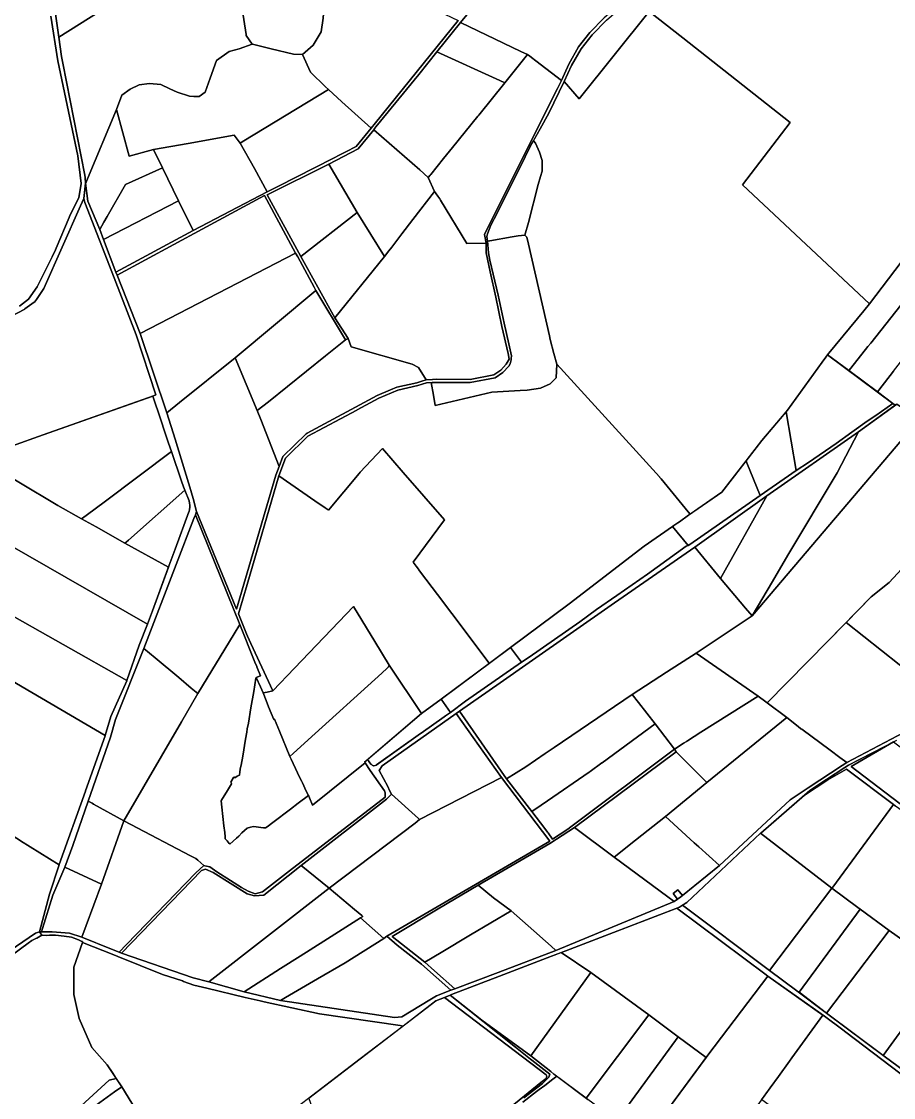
# Model space of a CAD drawing. Header units: metres. Extents: x 3 to 1005126, y 39 to 4383651.
# Drawn here: x 494238 to 495097, y 4372384 to 4373443 of the extents above; entities that cross this region are included whole.
import ezdxf

# ---------------------------------------------------------------- set-up
doc = ezdxf.new("R2010")
doc.units = ezdxf.units.M
doc.header["$MEASUREMENT"] = 0
doc.layers.add('TM_Llucmajor', color=7, linetype='Continuous')

msp = doc.modelspace()

# ---------------------------------------------------------------- linework, layer by layer
at = {"layer": 'TM_Llucmajor', "linetype": 'Continuous', "flags": 128}
for points in [[(494780.1, 4373575.7), (494670.1, 4373442.3), (494646.9, 4373413.6), (494629.3, 4373391.3), (494586.8, 4373339.7), (494585.9, 4373338.2), (494584.9, 4373336.6), (494569.6, 4373318.1), (494540.7, 4373303), (494479.7, 4373272.6), (494512.9, 4373212.1), (494546.6, 4373151.7), (494559.7, 4373131.3), (494557.1, 4373129.8), (494527.9, 4373178.6), (494526.1, 4373181.9), (494509.9, 4373211.6), (494507.8, 4373215.4), (494477.3, 4373271.9), (494415.8, 4373238.9), (494332.1, 4373193.7), (494330.9, 4373196.6), (494406.9, 4373237.5), (494479.9, 4373275.6), (494491.1, 4373281.3), (494544.5, 4373308.6), (494551.9, 4373312.4), (494557.3, 4373315.1), (494567.6, 4373320.4), (494582.3, 4373338.4), (494586.5, 4373343.6), (494667.9, 4373444.4)], [(494268.3, 4373472), (494274.7, 4373428), (494274.7, 4373427.9), (494277.3, 4373408.9), (494278.5, 4373402.4), (494300.3, 4373292), (494300.7, 4373289.6), (494301, 4373284.3), (494299.3, 4373269.2), (494299.3, 4373269.1), (494295.9, 4373262), (494259.7, 4373180.5), (494252.6, 4373169.5), (494250.6, 4373167.1), (494250.5, 4373167), (494241.2, 4373160.3), (494241.1, 4373160.2), (494202.8, 4373140.1)], [(494315.4, 4373453.6), (494274.7, 4373427.9), (494274.7, 4373428), (494274.7, 4373428), (494268.3, 4373472)], [(494454, 4373464.4), (494459.1, 4373430.7), (494459.3, 4373429.6), (494464.9, 4373421), (494452.4, 4373416.6), (494442.5, 4373413.8), (494430, 4373405.1), (494423.7, 4373387.5), (494418.8, 4373373.9), (494412.7, 4373369.4), (494407.5, 4373369.6), (494403.3, 4373369.7), (494391.1, 4373373.7), (494383.9, 4373377.2), (494375, 4373381.4), (494363.8, 4373382.3), (494353.8, 4373381), (494344.9, 4373376.8), (494336.8, 4373370.7), (494331.3, 4373356.6), (494302.8, 4373288.6), (494301.4, 4373285.3), (494301, 4373284.3), (494300.7, 4373289.6), (494300.3, 4373292), (494278.5, 4373402.4), (494277.3, 4373408.9), (494277.3, 4373408.9), (494274.7, 4373427.9), (494315.4, 4373453.6)], [(495225.4, 4373465.3), (495277, 4373431.7), (495221.5, 4373359.6), (495219.1, 4373356.4), (495218.6, 4373355.7), (495116.8, 4373222.7), (495073, 4373165.5), (494947.9, 4373282.7), (494994.9, 4373343.8), (494889.4, 4373427.2), (494889.2, 4373427.4), (494856.2, 4373453.3)], [(494266.7, 4373448.7), (494273.5, 4373404.7), (494293.5, 4373311.2), (494296.6, 4373283.8), (494294.4, 4373269.6), (494291.2, 4373263.6), (494285, 4373251.4), (494284.7, 4373250.4), (494272, 4373220.1), (494270.7, 4373217), (494269.5, 4373214.6), (494268, 4373211.6), (494253.4, 4373182), (494244.8, 4373169.8), (494235.9, 4373163.1)], [(494235.9, 4373163.1), (494244.8, 4373169.8), (494253.4, 4373182), (494268, 4373211.6), (494269.5, 4373214.6), (494270.7, 4373217), (494272, 4373220.1), (494284.7, 4373250.4), (494285, 4373251.4), (494291.2, 4373263.6), (494294.4, 4373269.6), (494296.6, 4373283.8), (494293.5, 4373311.2), (494273.5, 4373404.7), (494266.7, 4373448.7)], [(494813.9, 4373444.8), (494800, 4373430.4), (494789.1, 4373416.6), (494779.5, 4373400.1), (494772.5, 4373384.2), (494757.1, 4373353), (494748.6, 4373337.6), (494739, 4373320.3), (494729, 4373300.1), (494721.2, 4373284.6), (494706.4, 4373254.7), (494700.1, 4373242.7), (494696.7, 4373234.3), (494696.2, 4373231.7), (494696.7, 4373227.2), (494697.3, 4373223.3), (494697.7, 4373215.5), (494699, 4373208.2), (494707.3, 4373173.9), (494713.4, 4373146.2), (494717.9, 4373126), (494720.5, 4373114.2), (494720.3, 4373111.4), (494720.2, 4373110.2), (494719.1, 4373106.4), (494717.7, 4373104.1), (494711.9, 4373097.7), (494704.4, 4373092.5), (494679.9, 4373087.9), (494642.3, 4373088), (494636.9, 4373087.7), (494628.2, 4373084.8), (494608.5, 4373080.5), (494589.7, 4373072.4), (494581.2, 4373067.9), (494568.5, 4373061.1), (494568, 4373060.8), (494520, 4373035.1), (494498, 4373013.5), (494491.2, 4372995.9), (494460, 4372888.9), (494451.6, 4372860.2), (494459.6, 4372840.4), (494460.6, 4372838), (494463.8, 4372831), (494485.4, 4372784.2), (494479.7, 4372783), (494479.7, 4372783), (494475.8, 4372782.2), (494473.3, 4372788.3), (494469.1, 4372797.4), (494473.2, 4372799), (494469.6, 4372807.9), (494469.5, 4372808.2), (494467.8, 4372812.5), (494452.8, 4372849.5), (494409.1, 4372957.7), (494410.2, 4372961), (494449.7, 4372864.7), (494488.3, 4372996.8), (494491.8, 4373005.3), (494495.3, 4373015.1), (494518.2, 4373037.5), (494519.2, 4373038), (494588.3, 4373075.1), (494601.2, 4373080.6), (494607.6, 4373083.3), (494627.3, 4373087.6), (494632.3, 4373089.3), (494636.3, 4373090.6), (494642.7, 4373090.9), (494647, 4373091.2), (494679.7, 4373090.8), (494703.2, 4373095.3), (494709.9, 4373099.9), (494715.3, 4373105.9), (494718.3, 4373110.9), (494717.3, 4373116.6), (494711, 4373143.2), (494704.9, 4373171.8), (494699.5, 4373197), (494695.6, 4373215.6), (494695.6, 4373225.2), (494694, 4373233.7), (494698.7, 4373243.8), (494765.8, 4373377.4), (494769.8, 4373385.4), (494776.8, 4373401.5), (494786.6, 4373418.3), (494797.8, 4373432.4), (494811.9, 4373447)], [(494202.8, 4373140.1), (494241.1, 4373160.2), (494241.2, 4373160.3), (494250.5, 4373167), (494250.6, 4373167.1), (494252.6, 4373169.5), (494259.7, 4373180.5), (494295.9, 4373262), (494299.3, 4373269.1), (494300.2, 4373265.3), (494329, 4373191), (494350.7, 4373134.9), (494350.8, 4373134.7), (494370.3, 4373075.6), (494367.8, 4373074.7), (494259.2, 4373036.3), (494227.9, 4373025.3)], [(495132.2, 4373199.8), (495074.4, 4373126.7), (495071.6, 4373123.2), (495054.7, 4373101.9), (495052.9, 4373099.6), (495052.9, 4373099.6), (495031.8, 4373115.3), (495033, 4373116.9), (495067.4, 4373158.6), (495073, 4373165.5), (495116.8, 4373222.7)], [(495096.9, 4373099.1), (495082.3, 4373080.4), (495080.9, 4373078.6), (495080.9, 4373078.6), (495052.9, 4373099.6), (495054.7, 4373101.9), (495071.6, 4373123.2), (495074.4, 4373126.7), (495132.2, 4373199.8)], [(495099.7, 4372735.4), (495052.4, 4372711.1), (495048.8, 4372708.7), (495030.8, 4372697), (495014.4, 4372686), (494966, 4372644.1), (494965.9, 4372644.1), (494893.1, 4372575.9), (494885.9, 4372571.3), (494808, 4372541.4), (494773.9, 4372528.3), (494755.5, 4372521.2), (494708.8, 4372503.3), (494661.4, 4372485.1), (494660.2, 4372484.6), (494660.1, 4372484.5), (494654.5, 4372482.3), (494646, 4372478.9), (494613.7, 4372454.2), (494610.9, 4372454.7), (494531.5, 4372466.3), (494476.8, 4372478.1), (494473, 4372478.9), (494458.2, 4372482.4), (494420.4, 4372491.4), (494407.6, 4372494.3), (494397.4, 4372498.2), (494396.6, 4372498.6), (494376.6, 4372504.9), (494332.6, 4372522.7), (494328.7, 4372524.2), (494297.8, 4372536.3), (494298.1, 4372537.3), (494297.4, 4372537.6), (494294, 4372539), (494287, 4372541.7), (494279.8, 4372542.6), (494271.5, 4372543.7), (494265.4, 4372543.8), (494262.6, 4372543.4), (494258, 4372543.8), (494255.5, 4372547), (494257.6, 4372547), (494268, 4372547), (494285.3, 4372545.7), (494297.4, 4372541.7), (494326.5, 4372529.8), (494334, 4372526.8), (494336.2, 4372525.9), (494407, 4372501.8), (494422.5, 4372497.6), (494457.2, 4372488), (494493, 4372479.2), (494605.4, 4372462.6), (494612.5, 4372463.3), (494640.1, 4372480), (494646.6, 4372483.9), (494660.6, 4372489.5), (494664.7, 4372490.7), (494707.4, 4372507), (494764.3, 4372528.7), (494880.6, 4372576.9), (494887.3, 4372581.4), (494925.3, 4372612.2), (494995, 4372676.9), (495012.8, 4372688.9), (495046.3, 4372710.6), (495050.8, 4372713.6), (495125.6, 4372753)], [(495098.5, 4372671.2), (495096.6, 4372672.5), (495050.6, 4372707.3), (495032.2, 4372696.6), (495009, 4372681.4), (495014.4, 4372686), (495030.8, 4372697), (495048.8, 4372708.7), (495052.4, 4372711.1), (495096.9, 4372733.9), (495055, 4372709.8), (495129.7, 4372652.9)], [(495120.8, 4372394.4), (495049.8, 4372448.1), (495046.7, 4372450.4), (495028.7, 4372464), (494972.8, 4372503.4), (494971.3, 4372504.6), (494883.4, 4372570.3), (494885.9, 4372571.3), (494888.8, 4372573.2), (494974.6, 4372508.9), (495001.6, 4372488.9), (495030.8, 4372466.8), (495089, 4372423.5), (495112.5, 4372406.1)], [(494226.8, 4372528.7), (494251.7, 4372545.7), (494255.5, 4372547), (494258, 4372543.8), (494252.8, 4372540.8), (494252.5, 4372540.7), (494248, 4372538.4), (494244.3, 4372535.9), (494211.2, 4372511.5)], [(494211.2, 4372511.5), (494244.3, 4372535.9), (494248, 4372538.4), (494252.5, 4372540.7), (494252.8, 4372540.8), (494258, 4372543.8), (494262.6, 4372543.4), (494265.4, 4372543.8), (494271.5, 4372543.7), (494279.8, 4372542.6), (494287, 4372541.7), (494294, 4372539), (494297.4, 4372537.6), (494298.1, 4372537.3), (494297.8, 4372536.3), (494289.4, 4372512.2), (494289.4, 4372485.3), (494294.5, 4372461.5), (494307, 4372433), (494322.3, 4372415.9), (494327, 4372408.8), (494331.1, 4372402.6), (494324.2, 4372400.9), (494261.2, 4372343.1)], [(494373.6, 4372334.4), (494336.7, 4372394.4), (494322.3, 4372415.9), (494307, 4372433), (494294.5, 4372461.5), (494289.4, 4372485.3), (494289.4, 4372512.2), (494297.8, 4372536.3), (494328.7, 4372524.2), (494332.6, 4372522.7), (494376.6, 4372504.9), (494396.6, 4372498.6), (494397.4, 4372498.2), (494407.6, 4372494.3), (494420.4, 4372491.4), (494458.2, 4372482.4), (494473, 4372478.9), (494476.8, 4372478.1), (494531.5, 4372466.3), (494610.9, 4372454.7), (494613.7, 4372454.2), (494571.4, 4372421.9), (494462.7, 4372338.6)], [(494724.5, 4372378.2), (494749.4, 4372398.5), (494754.6, 4372402.7), (494755.3, 4372404.9), (494754.5, 4372406.2), (494654.5, 4372482.3), (494660.1, 4372484.5), (494660.2, 4372484.6), (494740.6, 4372420.5), (494758.4, 4372406.8), (494757.1, 4372403.7), (494751.1, 4372397.6), (494732.7, 4372383.5)], [(494732.7, 4372383.5), (494751.1, 4372397.6), (494757.1, 4372403.7), (494758.4, 4372406.8), (494758.4, 4372406.8), (494740.6, 4372420.5), (494738, 4372422.6), (494691.2, 4372459.9), (494739.6, 4372424.8), (494759.2, 4372409.3), (494762.3, 4372406.9), (494763.7, 4372405.9), (494765.1, 4372404.9), (494761.3, 4372402), (494753.3, 4372395.8), (494747.9, 4372391.8), (494745.2, 4372389.6), (494731.6, 4372379.2)], [(494731.6, 4372379.2), (494745.2, 4372389.6), (494747.9, 4372391.8), (494753.3, 4372395.8), (494761.3, 4372402), (494765.1, 4372404.9), (494795.8, 4372382)]]:
    msp.add_lwpolyline(points, dxfattribs=at)
for points in [[(494789.4, 4373566.2), (494792.6, 4373563), (494813.4, 4373543.8), (494825.4, 4373532.6), (494824.5, 4373533.4), (494853.3, 4373506.5), (494851.6, 4373501.8), (494843.2, 4373477.8), (494836.8, 4373468.8), (494811.9, 4373447), (494797.8, 4373432.4), (494786.6, 4373418.3), (494776.8, 4373401.5), (494769.8, 4373385.4), (494744.3, 4373404.8), (494740.1, 4373407.9), (494739.9, 4373408.1), (494738.4, 4373409.2), (494736.3, 4373410.8), (494729.7, 4373413.9), (494670.1, 4373442.3), (494779.6, 4373575.1), (494789.4, 4373566.2)], [(494522.4, 4373393.4), (494514.6, 4373410.8), (494525.2, 4373420), (494533.1, 4373433.1), (494535.1, 4373446.5), (494535.9, 4373459.3), (494534.3, 4373470.6), (494533.5, 4373473.4), (494530.9, 4373483.2), (494525.3, 4373495.3), (494525.9, 4373495.9), (494544.5, 4373515.7), (494549.4, 4373510.8), (494561.5, 4373498.5), (494567.1, 4373492.8), (494580.6, 4373486.3), (494648.6, 4373453.6), (494667.9, 4373444.4), (494586.5, 4373343.6), (494582.3, 4373338.4), (494553.5, 4373364.4), (494540.3, 4373376.3), (494537.3, 4373379.1), (494522.4, 4373393.4)], [(494459.1, 4373430.7), (494454, 4373464.4), (494457.1, 4373467.5), (494457.2, 4373467.6), (494457.3, 4373467.6), (494478.4, 4373489.2), (494495.1, 4373491.5), (494525.3, 4373495.3), (494530.9, 4373483.2), (494533.5, 4373473.4), (494534.3, 4373470.6), (494535.9, 4373459.3), (494535.1, 4373446.5), (494533.1, 4373433.1), (494525.2, 4373420), (494514.6, 4373410.8), (494505.8, 4373411.3), (494483.8, 4373416.3), (494481.1, 4373417), (494465.5, 4373420.9), (494464.9, 4373421), (494459.3, 4373429.6), (494459.1, 4373430.7)], [(494787.2, 4373367.2), (494772.5, 4373384.2), (494779.5, 4373400.1), (494789.1, 4373416.6), (494800, 4373430.4), (494813.9, 4373444.8), (494839.1, 4373466.7), (494856.2, 4373453.3), (494787.2, 4373367.2)], [(494749.5, 4373291.7), (494750.7, 4373296), (494750.7, 4373306.6), (494748, 4373314.6), (494744.1, 4373323.5), (494742.1, 4373326), (494748.6, 4373337.6), (494757.1, 4373353), (494772.5, 4373384.2), (494787.2, 4373367.2), (494856.2, 4373453.3), (494889.2, 4373427.4), (494889.4, 4373427.2), (494994.9, 4373343.8), (494947.9, 4373282.7), (495073, 4373165.5), (495067.4, 4373158.6), (495033, 4373116.9), (495030, 4373112.7), (495026.4, 4373107.8), (494992.3, 4373060.5), (494967.2, 4373030.9), (494937.8, 4372993.1), (494927.7, 4372980), (494896.4, 4372958.2), (494894.5, 4372960.5), (494867.9, 4372993), (494866.6, 4372994.5), (494866.2, 4372995), (494840.1, 4373024), (494765, 4373105.8), (494762.3, 4373116.3), (494758.6, 4373130.4), (494757.8, 4373134), (494737.2, 4373224), (494735.6, 4373230.9), (494733.5, 4373233.1), (494737.1, 4373245.6), (494746.9, 4373282.9), (494749.2, 4373290.9), (494749.5, 4373291.7)], [(494708.9, 4373385.2), (494646.9, 4373413.6), (494670.1, 4373442.3), (494729.7, 4373413.9), (494736.3, 4373410.8), (494713.9, 4373383), (494708.9, 4373385.2)], [(494344, 4373310.8), (494331.3, 4373356.6), (494336.8, 4373370.7), (494344.9, 4373376.8), (494353.8, 4373381), (494363.8, 4373382.3), (494375, 4373381.4), (494383.9, 4373377.2), (494391.1, 4373373.7), (494403.3, 4373369.7), (494407.5, 4373369.6), (494412.7, 4373369.4), (494418.8, 4373373.9), (494423.7, 4373387.5), (494430, 4373405.1), (494442.5, 4373413.8), (494452.4, 4373416.6), (494464.9, 4373421), (494465.5, 4373420.9), (494481.1, 4373417), (494483.8, 4373416.3), (494505.8, 4373411.3), (494514.6, 4373410.8), (494522.4, 4373393.4), (494537.3, 4373379.1), (494540.3, 4373376.3), (494457, 4373325.9), (494453.3, 4373323.7), (494447.3, 4373331.4), (494402, 4373323.3), (494368, 4373317.3), (494344, 4373310.8)], [(494630.1, 4373297.2), (494584.9, 4373336.6), (494585.9, 4373338.2), (494586.8, 4373339.7), (494629.3, 4373391.3), (494646.9, 4373413.6), (494708.9, 4373385.2), (494713.9, 4373383), (494688.3, 4373351.2), (494687.3, 4373350), (494662.4, 4373319.2), (494653.6, 4373308.4), (494641, 4373292.7), (494640.5, 4373292), (494638.5, 4373289.8), (494630.1, 4373297.2)], [(494644.5, 4373276.1), (494638.5, 4373289.8), (494640.5, 4373292), (494641, 4373292.7), (494653.6, 4373308.4), (494662.4, 4373319.2), (494687.3, 4373350), (494688.3, 4373351.2), (494713.9, 4373383), (494736.3, 4373410.8), (494738.4, 4373409.2), (494739.9, 4373408.1), (494740.1, 4373407.9), (494744.3, 4373404.8), (494769.8, 4373385.4), (494765.8, 4373377.4), (494698.7, 4373243.8), (494694, 4373233.7), (494695.6, 4373225.2), (494676.5, 4373224.7), (494650.7, 4373267.5), (494649.8, 4373268.9), (494648, 4373271.3), (494644.5, 4373276.1)], [(495099.9, 4373066.6), (495098.4, 4373065.6), (495096, 4373067.3), (495080.9, 4373078.6), (495082.3, 4373080.4), (495096.9, 4373099.1), (495158.5, 4373178.4), (495162.8, 4373184), (495337.2, 4373409.2), (495367.6, 4373391.3), (495204.1, 4373179.5), (495197.6, 4373171.1), (495197.4, 4373170.8), (495152.5, 4373112.8), (495133.5, 4373088.3), (495133.4, 4373088.1), (495133.2, 4373087.8), (495130.1, 4373083.6), (495130, 4373083.4), (495129.8, 4373083.1), (495116.1, 4373065.7), (495110.9, 4373059.2), (495099.9, 4373066.6)], [(494467.2, 4373298.6), (494453.3, 4373323.7), (494457, 4373325.9), (494540.3, 4373376.3), (494553.5, 4373364.4), (494582.3, 4373338.4), (494567.6, 4373320.4), (494557.3, 4373315.1), (494551.9, 4373312.4), (494544.5, 4373308.6), (494491.1, 4373281.3), (494479.9, 4373275.6), (494467.2, 4373298.6)], [(494303.1, 4373266.3), (494301, 4373284.3), (494301.4, 4373285.3), (494302.8, 4373288.6), (494331.3, 4373356.6), (494344, 4373310.8), (494368, 4373317.3), (494376.7, 4373299.4), (494340.2, 4373282.8), (494322.3, 4373251.4), (494319.1, 4373245.9), (494314.9, 4373238.6), (494303.1, 4373266.3)], [(494376.7, 4373299.4), (494368, 4373317.3), (494402, 4373323.3), (494447.3, 4373331.4), (494453.3, 4373323.7), (494467.2, 4373298.6), (494479.9, 4373275.6), (494406.9, 4373237.5), (494392.6, 4373266.9), (494376.7, 4373299.4)], [(494568.6, 4373255.2), (494540.7, 4373303), (494569.6, 4373318.1), (494584.9, 4373336.6), (494630.1, 4373297.2), (494638.5, 4373289.8), (494644.5, 4373276.1), (494623.2, 4373248.3), (494612.4, 4373234.3), (494602.5, 4373221.3), (494599.6, 4373217.6), (494595.3, 4373212), (494568.6, 4373255.2)], [(494746.9, 4373282.9), (494737.1, 4373245.6), (494733.5, 4373233.1), (494727.2, 4373232.2), (494721, 4373231.2), (494699.2, 4373227.4), (494698.7, 4373227.4), (494696.7, 4373227.2), (494696.2, 4373231.7), (494696.7, 4373234.3), (494700.1, 4373242.7), (494706.4, 4373254.7), (494721.2, 4373284.6), (494729, 4373300.1), (494739, 4373320.3), (494741.1, 4373324.1), (494742.1, 4373326), (494744.1, 4373323.5), (494748, 4373314.6), (494750.7, 4373306.6), (494750.7, 4373296), (494749.2, 4373290.9), (494746.9, 4373282.9)], [(494318.5, 4373228.7), (494314.9, 4373238.6), (494319.1, 4373245.9), (494322.3, 4373251.4), (494340.2, 4373282.8), (494376.7, 4373299.4), (494392.6, 4373266.9), (494318.5, 4373228.7)], [(494512.9, 4373212.1), (494479.7, 4373272.6), (494540.7, 4373303), (494568.6, 4373255.2), (494512.9, 4373212.1)], [(494341.7, 4372794.6), (494353.8, 4372829.1), (494361.9, 4372849.9), (494367, 4372862.9), (494383.4, 4372908), (494389.1, 4372923.8), (494402.8, 4372960.4), (494402.9, 4372960.8), (494403.3, 4372962.9), (494403.5, 4372965), (494403.5, 4372966.9), (494403.5, 4372967.1), (494403.3, 4372969.2), (494402.9, 4372971.3), (494398.8, 4372981.9), (494397.5, 4372985.1), (494395.6, 4372990.7), (494385.7, 4373020), (494382.8, 4373028.3), (494371.4, 4373062), (494370.9, 4373063.6), (494367.2, 4373074.5), (494367.8, 4373074.7), (494370.3, 4373075.6), (494350.8, 4373134.7), (494350.7, 4373134.9), (494329, 4373191), (494300.2, 4373265.3), (494299.3, 4373269.1), (494299.3, 4373269.2), (494301, 4373284.3), (494303.1, 4373266.3), (494314.9, 4373238.6), (494318.5, 4373228.7), (494330.9, 4373196.6), (494332.1, 4373193.7), (494354.6, 4373136.3), (494381.1, 4373058.1), (494389.1, 4373032.2), (494402.3, 4372989.1), (494403.6, 4372984.7), (494407, 4372973.7), (494410.2, 4372961), (494409.1, 4372957.7), (494407.6, 4372954), (494390.2, 4372908.6), (494358.5, 4372826), (494330.6, 4372756.1), (494325.4, 4372738.5), (494303.6, 4372675.5), (494288.3, 4372632.1), (494280.7, 4372610.7), (494268.8, 4372583.1), (494258.6, 4372550.4), (494257.6, 4372547), (494255.5, 4372547), (494265.3, 4372584.2), (494274.9, 4372613), (494275, 4372613.2), (494300.8, 4372685.4), (494301, 4372685.9), (494320.3, 4372740), (494320.4, 4372740.2), (494325.9, 4372758.9), (494325.9, 4372759), (494341.5, 4372794.1), (494341.7, 4372794.6)], [(494718.3, 4373110.9), (494715.3, 4373105.9), (494709.9, 4373099.9), (494703.2, 4373095.3), (494679.7, 4373090.8), (494647, 4373091.2), (494642.7, 4373090.9), (494636.3, 4373090.6), (494629, 4373102.7), (494622.8, 4373105.9), (494562.7, 4373123), (494559.7, 4373131.3), (494546.6, 4373151.7), (494595.3, 4373212), (494599.6, 4373217.6), (494602.5, 4373221.3), (494612.4, 4373234.3), (494623.2, 4373248.3), (494644.5, 4373276.1), (494648, 4373271.3), (494649.8, 4373268.9), (494650.7, 4373267.5), (494676.5, 4373224.7), (494695.6, 4373225.2), (494695.6, 4373215.6), (494699.5, 4373197), (494704.9, 4373171.8), (494711, 4373143.2), (494717.3, 4373116.6), (494718.3, 4373110.9)], [(494330.9, 4373196.6), (494318.5, 4373228.7), (494392.6, 4373266.9), (494406.9, 4373237.5), (494330.9, 4373196.6)], [(494354.6, 4373136.3), (494332.1, 4373193.7), (494415.8, 4373238.9), (494477.3, 4373271.9), (494507.8, 4373215.4), (494354.6, 4373136.3)], [(494546.6, 4373151.7), (494512.9, 4373212.1), (494568.6, 4373255.2), (494595.3, 4373212), (494546.6, 4373151.7)], [(494643.5, 4373075.3), (494641.3, 4373087.9), (494642.3, 4373088), (494679.9, 4373087.9), (494704.4, 4373092.5), (494711.9, 4373097.7), (494717.7, 4373104.1), (494719.1, 4373106.4), (494720.2, 4373110.2), (494720.3, 4373111.4), (494720.5, 4373114.2), (494717.9, 4373126), (494713.4, 4373146.2), (494707.3, 4373173.9), (494699, 4373208.2), (494697.7, 4373215.5), (494697.3, 4373223.3), (494696.7, 4373227.2), (494698.7, 4373227.4), (494699.2, 4373227.4), (494721, 4373231.2), (494727.2, 4373232.2), (494733.5, 4373233.1), (494735.6, 4373230.9), (494737.2, 4373224), (494757.8, 4373134), (494758.6, 4373130.4), (494762.3, 4373116.3), (494765, 4373105.8), (494764.6, 4373092.4), (494758.7, 4373086.6), (494749, 4373082.4), (494736, 4373080.5), (494729.1, 4373080.1), (494701.1, 4373078.4), (494645.2, 4373065.3), (494643.5, 4373075.3)], [(494381.1, 4373058.1), (494354.6, 4373136.3), (494507.8, 4373215.4), (494509.9, 4373211.6), (494526.1, 4373181.9), (494527.9, 4373178.6), (494448.3, 4373112.3), (494393.6, 4373068.2), (494381.1, 4373058.1)], [(494470.1, 4373060.3), (494448.3, 4373112.3), (494527.9, 4373178.6), (494557.1, 4373129.8), (494537.3, 4373114), (494481, 4373069), (494470.1, 4373060.3)], [(494473.7, 4373051.3), (494470.1, 4373060.3), (494481, 4373069), (494537.3, 4373114), (494557.1, 4373129.8), (494559.7, 4373131.3), (494562.7, 4373123), (494622.8, 4373105.9), (494629, 4373102.7), (494636.3, 4373090.6), (494632.3, 4373089.3), (494627.3, 4373087.6), (494607.6, 4373083.3), (494601.2, 4373080.6), (494588.3, 4373075.1), (494519.2, 4373038), (494518.2, 4373037.5), (494495.3, 4373015.1), (494491.8, 4373005.3), (494473.7, 4373051.3)], [(495040.2, 4373027.8), (495013.1, 4373009.1), (495001, 4373001.3), (494991.1, 4373059.1), (494992.3, 4373060.5), (495026.4, 4373107.8), (495030, 4373112.7), (495031.8, 4373115.3), (495096, 4373067.3), (495079.2, 4373055.3), (495070.9, 4373049.7), (495055.8, 4373038.9), (495040.2, 4373027.8)], [(494389.1, 4373032.2), (494381.1, 4373058.1), (494393.6, 4373068.2), (494448.3, 4373112.3), (494470.1, 4373060.3), (494473.7, 4373051.3), (494491.8, 4373005.3), (494488.3, 4372996.8), (494449.7, 4372864.7), (494410.2, 4372961), (494407, 4372973.7), (494403.6, 4372984.7), (494402.3, 4372989.1), (494389.1, 4373032.2)], [(494643.5, 4373075.3), (494645.2, 4373065.3), (494701.1, 4373078.4), (494729.1, 4373080.1), (494736, 4373080.5), (494749, 4373082.4), (494758.7, 4373086.6), (494764.6, 4373092.4), (494765, 4373105.8), (494840.1, 4373024), (494866.2, 4372995), (494866.6, 4372994.5), (494867.9, 4372993), (494894.5, 4372960.5), (494896.4, 4372958.2), (494894.9, 4372957.2), (494885.8, 4372950.8), (494884.3, 4372949.8), (494880.3, 4372947), (494879.1, 4372946.2), (494851, 4372926.6), (494777.2, 4372869.9), (494719.6, 4372827), (494698.5, 4372811.3), (494697.4, 4372812.8), (494661.7, 4372860.3), (494647.6, 4372879.1), (494631, 4372901.2), (494629.3, 4372903.5), (494628.9, 4372904.1), (494626.6, 4372907.1), (494623.6, 4372911.1), (494654.6, 4372952.6), (494613.8, 4372999.3), (494593.3, 4373022.9), (494571.5, 4372999.6), (494570.5, 4372998.3), (494540.2, 4372962.1), (494539.8, 4372962.4), (494536.8, 4372964.5), (494526.8, 4372971.3), (494491.2, 4372995.9), (494498, 4373013.5), (494520, 4373035.1), (494568, 4373060.8), (494568.5, 4373061.1), (494581.2, 4373067.9), (494589.7, 4373072.4), (494608.5, 4373080.5), (494628.2, 4373084.8), (494636.9, 4373087.7), (494641.3, 4373087.9), (494643.5, 4373075.3)], [(494273.7, 4372966.7), (494196.5, 4373012.8), (494204.9, 4373016), (494210.8, 4373018.2), (494213.8, 4373019.3), (494221.6, 4373022.8), (494224.1, 4373023.9), (494227.9, 4373025.3), (494259.2, 4373036.3), (494367.2, 4373074.5), (494370.9, 4373063.6), (494371.4, 4373062), (494382.8, 4373028.3), (494385.7, 4373020), (494320.5, 4372971.2), (494301.4, 4372956.9), (494297.1, 4372953.6), (494273.7, 4372966.7)], [(494577.8, 4372715.9), (494578.7, 4372716.7), (494582.1, 4372712.2), (494582.6, 4372711.6), (494582.8, 4372711.4), (494583.2, 4372711), (494583.9, 4372710.6), (494584.7, 4372710.5), (494584.9, 4372710.5), (494586.1, 4372710.7), (494587.2, 4372711.1), (494631, 4372742.4), (494631.4, 4372742.7), (494654.2, 4372758.6), (494655.6, 4372759.6), (494660.3, 4372763.1), (494675.1, 4372774), (494730.4, 4372812.4), (494737.8, 4372817.5), (494787.7, 4372852.2), (494804.3, 4372864.4), (494824.2, 4372878.3), (494854.4, 4372899.3), (494892.6, 4372926.6), (494894.6, 4372927.3), (494896, 4372928.4), (494965.4, 4372976.6), (495001, 4373001.3), (495013.1, 4373009.1), (495040.2, 4373027.8), (495055.8, 4373038.9), (495070.9, 4373049.7), (495079.2, 4373055.3), (495096, 4373067.3), (495098.4, 4373065.6), (495062.3, 4373039.3), (494971.9, 4372976.3), (494900.9, 4372925.7), (494821.8, 4372870.9), (494737.9, 4372812.2), (494709.3, 4372792.1), (494669.3, 4372764.1), (494665.9, 4372761.8), (494593.2, 4372710.5), (494590.2, 4372705.7), (494598.6, 4372690), (494600.4, 4372686.2), (494602.4, 4372682.4), (494597.3, 4372677.5), (494513.3, 4372612.3), (494476.4, 4372583.2), (494467.4, 4372582.4), (494460.1, 4372584.5), (494426.8, 4372605.4), (494419, 4372608.8), (494415, 4372607.3), (494336.2, 4372525.9), (494334, 4372526.8), (494341.4, 4372534.4), (494409.7, 4372604.9), (494417.5, 4372612.3), (494418.5, 4372612.1), (494423.3, 4372610.9), (494430.1, 4372606.1), (494443.7, 4372597.6), (494454.7, 4372590.6), (494461.2, 4372586.9), (494468, 4372584.5), (494475.2, 4372586.2), (494501.7, 4372607.1), (494596.1, 4372679.6), (494596.1, 4372683.7), (494595.4, 4372685.8), (494581.3, 4372705.8), (494576.2, 4372713.4), (494575.7, 4372714.1), (494577.2, 4372715.4), (494577.8, 4372715.9)], [(494957.4, 4372858.2), (494977.4, 4372891.8), (494992.8, 4372917.8), (495041.1, 4372998.9), (495062.3, 4373039.3), (495099.9, 4373066.6), (495110.9, 4373059.2), (495121.8, 4373051.1), (494957.4, 4372858.2)], [(494963.3, 4372779.1), (494902.3, 4372821.5), (494957.4, 4372858.2), (495121.8, 4373051.1), (495136.6, 4373039.8), (495138.5, 4373038.3), (495138.8, 4373038), (495161.6, 4373020.7), (495183, 4373004.3), (495117, 4372917.5), (495092.5, 4372891.1), (495074.9, 4372876.9), (495032.1, 4372833.1), (494972.3, 4372772.6), (494971.1, 4372773.4), (494963.3, 4372779.1)], [(494965.4, 4372976.6), (494952.3, 4373008.9), (494951.6, 4373010.8), (494967.2, 4373030.9), (494991.1, 4373059.1), (495001, 4373001.3), (494965.4, 4372976.6)], [(494951, 4372865.8), (494926.5, 4372894.8), (494971.9, 4372976.3), (495062.3, 4373039.3), (495041.1, 4372998.9), (494992.8, 4372917.8), (494977.4, 4372891.8), (494957.4, 4372858.2), (494951, 4372865.8)], [(494185, 4373021.8), (494185.5, 4373021.4), (494196.5, 4373012.8), (494273.7, 4372966.7), (494297.1, 4372953.6), (494311.3, 4372945.7), (494339.8, 4372929.8), (494382.6, 4372905.9), (494367, 4372862.9), (494361.9, 4372849.9), (494183.6, 4372952), (494158.1, 4372966.6), (494157.5, 4372967), (494153.9, 4372969.5), (494151.7, 4372971), (494151.4, 4372971.2), (494148.2, 4372973.2), (494185, 4373021.8)], [(494341, 4372930.8), (494339.8, 4372929.8), (494311.3, 4372945.7), (494297.1, 4372953.6), (494301.4, 4372956.9), (494320.5, 4372971.2), (494385.7, 4373020), (494395.6, 4372990.7), (494397.5, 4372985.1), (494398.8, 4372981.9), (494343.3, 4372932.8), (494341, 4372930.8)], [(494651.3, 4372776.2), (494631.9, 4372761.9), (494600.1, 4372809.6), (494586, 4372832.8), (494565, 4372867.2), (494506.8, 4372806.5), (494485.4, 4372784.2), (494463.8, 4372831), (494460.6, 4372838), (494459.6, 4372840.4), (494451.6, 4372860.2), (494460, 4372888.9), (494491.2, 4372995.9), (494526.8, 4372971.3), (494536.8, 4372964.5), (494539.8, 4372962.4), (494540.2, 4372962.1), (494570.5, 4372998.3), (494571.5, 4372999.6), (494593.3, 4373022.9), (494613.8, 4372999.3), (494654.6, 4372952.6), (494623.6, 4372911.1), (494626.6, 4372907.1), (494628.9, 4372904.1), (494629.3, 4372903.5), (494631, 4372901.2), (494647.6, 4372879.1), (494661.7, 4372860.3), (494697.4, 4372812.8), (494698.5, 4372811.3), (494651.3, 4372776.2)], [(494952.3, 4373008.9), (494965.4, 4372976.6), (494896, 4372928.4), (494894.6, 4372927.3), (494879.1, 4372946.2), (494880.3, 4372947), (494884.3, 4372949.8), (494885.8, 4372950.8), (494894.9, 4372957.2), (494927.7, 4372980), (494937.8, 4372993.1), (494951.6, 4373010.8), (494952.3, 4373008.9)], [(494341, 4372930.8), (494343.3, 4372932.8), (494398.8, 4372981.9), (494402.9, 4372971.3), (494403.3, 4372969.2), (494403.5, 4372967.1), (494403.5, 4372966.9), (494403.5, 4372965), (494403.3, 4372962.9), (494402.9, 4372960.8), (494402.8, 4372960.4), (494389.1, 4372923.8), (494383.4, 4372908), (494382.6, 4372905.9), (494339.8, 4372929.8), (494341, 4372930.8)], [(494341.7, 4372794.6), (494153, 4372900.7), (494151.9, 4372901.3), (494112.6, 4372925.5), (494110.6, 4372926.8), (494115.2, 4372933), (494145.4, 4372975), (494146.3, 4372974.5), (494148.2, 4372973.2), (494151.4, 4372971.2), (494151.7, 4372971), (494153.9, 4372969.5), (494157.5, 4372967), (494158.1, 4372966.6), (494183.6, 4372952), (494361.9, 4372849.9), (494353.8, 4372829.1), (494341.7, 4372794.6)], [(494926.5, 4372894.8), (494900.9, 4372925.7), (494971.9, 4372976.3), (494926.5, 4372894.8)], [(494369.4, 4372816.8), (494358.5, 4372826), (494390.2, 4372908.6), (494407.6, 4372954), (494409.1, 4372957.7), (494452.8, 4372849.5), (494447.3, 4372840.4), (494411.5, 4372781.5), (494405, 4372787), (494392.7, 4372797.3), (494369.4, 4372816.8)], [(494730.4, 4372812.4), (494719.6, 4372827), (494777.2, 4372869.9), (494851, 4372926.6), (494879.1, 4372946.2), (494894.6, 4372927.3), (494892.6, 4372926.6), (494854.4, 4372899.3), (494824.2, 4372878.3), (494804.3, 4372864.4), (494787.7, 4372852.2), (494737.8, 4372817.5), (494730.4, 4372812.4)], [(494078.5, 4372881.1), (494078.1, 4372881.3), (494101.5, 4372913.8), (494110.6, 4372926.8), (494112.6, 4372925.5), (494151.9, 4372901.3), (494153, 4372900.7), (494341.7, 4372794.6), (494341.5, 4372794.1), (494325.9, 4372759), (494325.9, 4372758.9), (494320.4, 4372740.2), (494213.5, 4372802.6), (494195.9, 4372813), (494097.1, 4372870.3), (494079.1, 4372880.7), (494078.5, 4372881.1)], [(494715.4, 4372697.7), (494669.3, 4372764.1), (494709.3, 4372792.1), (494737.9, 4372812.2), (494821.8, 4372870.9), (494900.9, 4372925.7), (494926.5, 4372894.8), (494951, 4372865.8), (494957.4, 4372858.2), (494902.3, 4372821.5), (494873.1, 4372802.7), (494839.2, 4372780.8), (494762.4, 4372728.5), (494753.5, 4372722.5), (494734.5, 4372709.6), (494715.4, 4372697.7)], [(495154.5, 4372769), (495050.1, 4372851.5), (495074.9, 4372876.9), (495092.5, 4372891.1), (495117, 4372917.5), (495203.3, 4372848.8), (495183, 4372799.6), (495173.3, 4372783.6), (495160.2, 4372772.1), (495154.5, 4372769)], [(494479.7, 4372783), (494485.4, 4372784.2), (494506.8, 4372806.5), (494565, 4372867.2), (494586, 4372832.8), (494600.1, 4372809.6), (494599.5, 4372808), (494598.7, 4372807.2), (494598.1, 4372806.7), (494597.9, 4372806.5), (494592.7, 4372801.8), (494520.3, 4372736.1), (494516.2, 4372732.4), (494505.9, 4372723), (494502.3, 4372719.7), (494491.9, 4372744.6), (494491.9, 4372744.7), (494486.9, 4372756.5), (494486.5, 4372756), (494481.3, 4372768.6), (494478.8, 4372774.7), (494475.8, 4372782.2), (494479.7, 4372783)], [(495032.1, 4372833.1), (495050.1, 4372851.5), (495154.5, 4372769), (495125.6, 4372753), (495050.8, 4372713.6), (495043.8, 4372718.7), (495034.3, 4372725.7), (495006.3, 4372746.4), (495005.6, 4372746.8), (495003, 4372749), (494991.6, 4372758), (494972.3, 4372772.6), (495032.1, 4372833.1)], [(494447.2, 4372699.5), (494447.2, 4372699.5), (494446.6, 4372699), (494444.3, 4372695.1), (494444.1, 4372694.7), (494444.3, 4372694), (494444.8, 4372692.8), (494440.9, 4372686), (494434.9, 4372676.6), (494434.6, 4372676.2), (494434.6, 4372675.8), (494435.3, 4372669.6), (494436.3, 4372660.4), (494437.2, 4372651.5), (494438, 4372644.8), (494438.4, 4372640.4), (494438.6, 4372638.6), (494440.4, 4372636.6), (494442.5, 4372634), (494443.2, 4372633.3), (494443.2, 4372633.3), (494449.6, 4372639.2), (494451.8, 4372641.3), (494455, 4372644.5), (494457.5, 4372646.9), (494460.1, 4372648.9), (494463.4, 4372650.1), (494466.5, 4372650.7), (494469.1, 4372650.5), (494473.7, 4372649.8), (494476.2, 4372649.3), (494478.2, 4372649.4), (494479.7, 4372650.4), (494485.5, 4372654.7), (494502.9, 4372667.9), (494510.5, 4372673.7), (494520.4, 4372681.3), (494520.5, 4372681.4), (494521.4, 4372679), (494524.4, 4372671.6), (494576.2, 4372713.4), (494581.3, 4372705.8), (494595.4, 4372685.8), (494596.1, 4372683.7), (494596.1, 4372679.6), (494501.7, 4372607.1), (494475.2, 4372586.2), (494468, 4372584.5), (494461.2, 4372586.9), (494454.7, 4372590.6), (494443.7, 4372597.6), (494430.1, 4372606.1), (494423.3, 4372610.9), (494418.5, 4372612.1), (494417.5, 4372612.3), (494411.5, 4372617.5), (494409.5, 4372619.2), (494404.4, 4372621.8), (494345.6, 4372652.6), (494338.7, 4372656.2), (494395.4, 4372753.8), (494411.5, 4372781.5), (494447.3, 4372840.4), (494452.8, 4372849.5), (494467.8, 4372812.5), (494469.5, 4372808.2), (494469.6, 4372807.9), (494473.2, 4372799), (494469.1, 4372797.4), (494468.9, 4372797), (494468.7, 4372796.7), (494466.8, 4372783.7), (494463.9, 4372767.4), (494461.4, 4372752.6), (494460.2, 4372746.9), (494459.8, 4372743.6), (494458.5, 4372736.8), (494455.7, 4372720), (494454.1, 4372711.1), (494453.6, 4372708.7), (494453.4, 4372707.3), (494452.8, 4372704.1), (494452.6, 4372701.7), (494452.5, 4372701.3), (494450.3, 4372700.2), (494448, 4372698.7), (494447.2, 4372699.5)], [(494307.3, 4372673.5), (494303.6, 4372675.5), (494325.4, 4372738.5), (494330.6, 4372756.1), (494358.5, 4372826), (494369.4, 4372816.8), (494392.7, 4372797.3), (494405, 4372787), (494411.5, 4372781.5), (494395.4, 4372753.8), (494338.7, 4372656.2), (494308.7, 4372672.7), (494307.3, 4372673.5)], [(494660.3, 4372763.1), (494651.3, 4372776.2), (494719.6, 4372827), (494730.4, 4372812.4), (494675.1, 4372774), (494660.3, 4372763.1)], [(494845.5, 4372772.7), (494839.2, 4372780.8), (494873.1, 4372802.7), (494902.3, 4372821.5), (494963.3, 4372779.1), (494907.1, 4372743.6), (494893.7, 4372735.1), (494892.7, 4372734.5), (494890.6, 4372733.2), (494889.5, 4372732.5), (494880.9, 4372726.7), (494862, 4372751.7), (494845.5, 4372772.7)], [(494177.6, 4372674.3), (494130.6, 4372706.8), (494195.9, 4372813), (494213.5, 4372802.6), (494320.4, 4372740.2), (494320.3, 4372740), (494301, 4372685.9), (494300.8, 4372685.4), (494275, 4372613.2), (494274.9, 4372613), (494236.9, 4372636.7), (494236.7, 4372636.9), (494214.5, 4372650.6), (494177.6, 4372674.3)], [(494505.9, 4372723), (494516.2, 4372732.4), (494520.3, 4372736.1), (494592.7, 4372801.8), (494597.9, 4372806.5), (494598.1, 4372806.7), (494598.7, 4372807.2), (494599.5, 4372808), (494600.1, 4372809.6), (494631.9, 4372761.9), (494577.2, 4372715.4), (494575.7, 4372714.1), (494576.2, 4372713.4), (494524.4, 4372671.6), (494521.4, 4372679), (494520.5, 4372681.4), (494520.4, 4372681.3), (494518.3, 4372685.6), (494514.6, 4372693.8), (494514.1, 4372694.9), (494512.1, 4372698.7), (494505.6, 4372712.7), (494503.6, 4372717), (494503.5, 4372716.9), (494502.3, 4372719.7), (494505.9, 4372723)], [(494440.4, 4372636.6), (494438.6, 4372638.6), (494438.4, 4372640.4), (494438, 4372644.8), (494437.2, 4372651.5), (494436.3, 4372660.4), (494435.3, 4372669.6), (494434.6, 4372675.8), (494434.6, 4372676.2), (494434.9, 4372676.6), (494440.9, 4372686), (494444.8, 4372692.8), (494444.3, 4372694), (494444.1, 4372694.7), (494444.3, 4372695.1), (494446.6, 4372699), (494447.2, 4372699.5), (494447.2, 4372699.5), (494448, 4372698.7), (494450.3, 4372700.2), (494452.5, 4372701.3), (494452.6, 4372701.7), (494452.8, 4372704.1), (494453.4, 4372707.3), (494453.6, 4372708.7), (494454.1, 4372711.1), (494455.7, 4372720), (494458.5, 4372736.8), (494459.8, 4372743.6), (494460.2, 4372746.9), (494461.4, 4372752.6), (494463.9, 4372767.4), (494466.8, 4372783.7), (494468.7, 4372796.7), (494468.9, 4372797), (494469.1, 4372797.4), (494473.3, 4372788.3), (494475.8, 4372782.2), (494478.8, 4372774.7), (494481.3, 4372768.6), (494486.5, 4372756), (494486.9, 4372756.5), (494491.9, 4372744.7), (494491.9, 4372744.6), (494502.3, 4372719.7), (494503.5, 4372716.9), (494503.6, 4372717), (494505.6, 4372712.7), (494512.1, 4372698.7), (494514.1, 4372694.9), (494514.6, 4372693.8), (494518.3, 4372685.6), (494520.4, 4372681.3), (494510.5, 4372673.7), (494502.9, 4372667.9), (494485.5, 4372654.7), (494479.7, 4372650.4), (494478.2, 4372649.4), (494476.2, 4372649.3), (494473.7, 4372649.8), (494469.1, 4372650.5), (494466.5, 4372650.7), (494463.4, 4372650.1), (494460.1, 4372648.9), (494457.5, 4372646.9), (494455, 4372644.5), (494451.8, 4372641.3), (494449.6, 4372639.2), (494443.2, 4372633.3), (494443.2, 4372633.3), (494442.5, 4372634), (494440.4, 4372636.6)], [(494584.7, 4372710.5), (494583.9, 4372710.6), (494583.2, 4372711), (494582.8, 4372711.4), (494582.6, 4372711.6), (494582.1, 4372712.2), (494578.7, 4372716.7), (494631.9, 4372761.9), (494651.3, 4372776.2), (494660.3, 4372763.1), (494655.6, 4372759.6), (494654.2, 4372758.6), (494631.4, 4372742.7), (494631, 4372742.4), (494587.6, 4372711.4), (494587.2, 4372711.1), (494586.1, 4372710.7), (494584.9, 4372710.5), (494584.7, 4372710.5)], [(494740.5, 4372665.3), (494715.4, 4372697.7), (494734.5, 4372709.6), (494753.5, 4372722.5), (494762.4, 4372728.5), (494839.2, 4372780.8), (494845.5, 4372772.7), (494862, 4372751.7), (494809.8, 4372713.4), (494809.5, 4372713.3), (494797.9, 4372704.9), (494797.1, 4372704.3), (494755.9, 4372676), (494749.7, 4372671.7), (494740.5, 4372665.3)], [(494882.8, 4372724.3), (494880.9, 4372726.7), (494889.5, 4372732.5), (494890.6, 4372733.2), (494892.7, 4372734.5), (494893.7, 4372735.1), (494907.1, 4372743.6), (494963.3, 4372779.1), (494971.1, 4372773.4), (494972.3, 4372772.6), (494991.6, 4372758), (494913, 4372693.9), (494882.8, 4372724.3)], [(494602.4, 4372682.4), (494600.4, 4372686.2), (494598.6, 4372690), (494590.2, 4372705.7), (494593.2, 4372710.5), (494665.9, 4372761.8), (494710.7, 4372699), (494630, 4372657.5), (494628.8, 4372658.6), (494602.4, 4372682.4)], [(494607.9, 4372533.9), (494597.8, 4372542.7), (494758.2, 4372636.2), (494710.7, 4372699), (494665.9, 4372761.8), (494669.3, 4372764.1), (494715.4, 4372697.7), (494740.5, 4372665.3), (494749.1, 4372654.3), (494750.4, 4372652.7), (494756.1, 4372645.2), (494756.7, 4372644.4), (494760.9, 4372638.3), (494775.9, 4372648.2), (494778.8, 4372650.2), (494880.9, 4372726.7), (494882.8, 4372724.3), (494782.7, 4372649.6), (494758.4, 4372634), (494687.6, 4372592.9), (494648.2, 4372569.6), (494602.8, 4372542.5), (494635.1, 4372517.2), (494644.6, 4372508.7), (494664.7, 4372490.7), (494660.6, 4372489.5), (494631.9, 4372515), (494607.9, 4372533.9)], [(494900.5, 4372634.7), (494872.1, 4372660.5), (494913, 4372693.9), (494991.6, 4372758), (495003, 4372749), (495005.6, 4372746.8), (495006.3, 4372746.4), (495034.3, 4372725.7), (495043.8, 4372718.7), (495050.8, 4372713.6), (495046.3, 4372710.6), (495012.8, 4372688.9), (494995, 4372676.9), (494925.3, 4372612.2), (494904.9, 4372630.7), (494900.5, 4372634.7)], [(494749.1, 4372654.3), (494740.5, 4372665.3), (494749.7, 4372671.7), (494755.9, 4372676), (494797.1, 4372704.3), (494797.9, 4372704.9), (494809.5, 4372713.3), (494809.8, 4372713.4), (494862, 4372751.7), (494880.9, 4372726.7), (494778.8, 4372650.2), (494775.9, 4372648.2), (494760.9, 4372638.3), (494756.7, 4372644.4), (494756.1, 4372645.2), (494750.4, 4372652.7), (494749.1, 4372654.3)], [(495129.7, 4372652.9), (495055, 4372709.8), (495096.9, 4372733.9), (495182.9, 4372669.9), (495156.2, 4372633.4), (495129.7, 4372652.9)], [(494821.6, 4372620.5), (494782.7, 4372649.6), (494882.8, 4372724.3), (494913, 4372693.9), (494872.1, 4372660.5), (494842.5, 4372637.1), (494821.6, 4372620.5)], [(495050.6, 4372707.3), (495096.6, 4372672.5), (495036.9, 4372591.1), (495036, 4372590), (494965.9, 4372644.1), (494966, 4372644.1), (495009, 4372681.4), (495032.2, 4372696.6), (495050.6, 4372707.3)], [(494565.9, 4372568.9), (494541, 4372590.1), (494625.5, 4372654.1), (494630, 4372657.5), (494710.7, 4372699), (494758.2, 4372636.2), (494597.8, 4372542.7), (494594.8, 4372540.5), (494571.6, 4372560.6), (494574, 4372562.1), (494573, 4372562.9), (494565.9, 4372568.9)], [(494541, 4372590.1), (494513.3, 4372612.3), (494597.3, 4372677.5), (494602.4, 4372682.4), (494628.8, 4372658.6), (494630, 4372657.5), (494625.5, 4372654.1), (494541, 4372590.1)], [(494316.6, 4372593.8), (494280.7, 4372610.7), (494288.3, 4372632.1), (494303.6, 4372675.5), (494307.3, 4372673.5), (494308.7, 4372672.7), (494338.7, 4372656.2), (494316.6, 4372593.8)], [(495208.1, 4372589.1), (495209.1, 4372588.3), (495192.3, 4372566.8), (495147.5, 4372509.2), (495092.6, 4372548.2), (495064, 4372569.3), (495061.6, 4372571), (495036, 4372590), (495036.9, 4372591.1), (495096.6, 4372672.5), (495098.5, 4372671.2), (495098.8, 4372671.1), (495102.1, 4372668.7), (495155.2, 4372628.1), (495208.1, 4372589.1)], [(494883.9, 4372579.1), (494880.6, 4372576.9), (494874.6, 4372581.3), (494821.6, 4372620.5), (494842.5, 4372637.1), (494872.1, 4372660.5), (494900.5, 4372634.7), (494904.9, 4372630.7), (494925.3, 4372612.2), (494888.8, 4372582.7), (494884.4, 4372588.4), (494879.6, 4372584.7), (494883.9, 4372579.1)], [(494219.6, 4372523.5), (494169.8, 4372573.8), (494172.7, 4372578.7), (494214.5, 4372650.6), (494236.7, 4372636.9), (494236.9, 4372636.7), (494274.9, 4372613), (494265.3, 4372584.2), (494255.5, 4372547), (494251.7, 4372545.7), (494226.8, 4372528.7), (494219.6, 4372523.5)], [(494326.5, 4372529.8), (494297.4, 4372541.7), (494301.7, 4372553.3), (494316.6, 4372593.8), (494338.7, 4372656.2), (494345.6, 4372652.6), (494404.4, 4372621.8), (494409.5, 4372619.2), (494411.5, 4372617.5), (494417.5, 4372612.3), (494409.7, 4372604.9), (494341.4, 4372534.4), (494334, 4372526.8), (494326.5, 4372529.8)], [(494702.9, 4372580.5), (494687.6, 4372592.9), (494758.4, 4372634), (494782.7, 4372649.6), (494821.6, 4372620.5), (494874.6, 4372581.3), (494880.6, 4372576.9), (494764.3, 4372528.7), (494759.7, 4372532.7), (494753.9, 4372537.8), (494742.4, 4372548), (494720.1, 4372567.8), (494702.9, 4372580.5)], [(495036, 4372590), (494974.6, 4372508.9), (494888.8, 4372573.2), (494893.1, 4372575.9), (494965.9, 4372644.1), (495036, 4372590)], [(494257.6, 4372547), (494258.6, 4372550.4), (494268.8, 4372583.1), (494280.7, 4372610.7), (494316.6, 4372593.8), (494301.7, 4372553.3), (494297.4, 4372541.7), (494285.3, 4372545.7), (494268, 4372547), (494257.6, 4372547)], [(494407, 4372501.8), (494336.2, 4372525.9), (494415, 4372607.3), (494419, 4372608.8), (494426.8, 4372605.4), (494460.1, 4372584.5), (494467.4, 4372582.4), (494476.4, 4372583.2), (494513.3, 4372612.3), (494541, 4372590.1), (494422.5, 4372497.6), (494407, 4372501.8)], [(494457.2, 4372488), (494422.5, 4372497.6), (494541, 4372590.1), (494565.9, 4372568.9), (494573, 4372562.9), (494574, 4372562.1), (494571.6, 4372560.6), (494535.5, 4372537.7), (494512.2, 4372522.9), (494492.9, 4372510.7), (494457.2, 4372488)], [(494635.1, 4372517.2), (494602.8, 4372542.5), (494648.2, 4372569.6), (494687.6, 4372592.9), (494702.9, 4372580.5), (494720.1, 4372567.8), (494680, 4372543.9), (494651.1, 4372526.7), (494635.1, 4372517.2)], [(494883.9, 4372579.1), (494879.6, 4372584.7), (494884.4, 4372588.4), (494888.8, 4372582.7), (494887.3, 4372581.4), (494883.9, 4372579.1)], [(495064, 4372569.3), (495003.7, 4372487.4), (495001.6, 4372488.9), (494974.6, 4372508.9), (495036, 4372590), (495061.6, 4372571), (495064, 4372569.3)], [(494644.6, 4372508.7), (494635.1, 4372517.2), (494651.1, 4372526.7), (494680, 4372543.9), (494720.1, 4372567.8), (494742.4, 4372548), (494753.9, 4372537.8), (494759.7, 4372532.7), (494764.3, 4372528.7), (494707.4, 4372507), (494664.7, 4372490.7), (494644.6, 4372508.7)], [(494971.3, 4372504.6), (494972.8, 4372503.4), (494914, 4372425.4), (494912.3, 4372423.1), (494884.6, 4372443.6), (494855.6, 4372465.3), (494798.6, 4372507), (494769.4, 4372526.5), (494773.9, 4372528.3), (494808, 4372541.4), (494883.4, 4372570.3), (494971.3, 4372504.6)], [(495092.6, 4372548.2), (495030.8, 4372466.8), (495003.7, 4372487.4), (495064, 4372569.3), (495092.6, 4372548.2)], [(494493, 4372479.2), (494457.2, 4372488), (494492.9, 4372510.7), (494512.2, 4372522.9), (494535.5, 4372537.7), (494571.6, 4372560.6), (494594.8, 4372540.5), (494556.6, 4372516.6), (494529.5, 4372500.7), (494498, 4372482.2), (494493, 4372479.2)], [(494605.4, 4372462.6), (494493, 4372479.2), (494498, 4372482.2), (494529.5, 4372500.7), (494556.6, 4372516.6), (494594.8, 4372540.5), (494597.8, 4372542.7), (494607.9, 4372533.9), (494631.9, 4372515), (494660.6, 4372489.5), (494646.6, 4372483.9), (494640.1, 4372480), (494612.5, 4372463.3), (494605.4, 4372462.6)], [(495092.6, 4372548.2), (495147.5, 4372509.2), (495146.2, 4372507.4), (495086.7, 4372425.3), (495030.8, 4372466.8), (495092.6, 4372548.2)], [(494691.2, 4372459.9), (494660.2, 4372484.6), (494661.4, 4372485.1), (494708.8, 4372503.3), (494755.5, 4372521.2), (494769.4, 4372526.5), (494798.6, 4372507), (494739.6, 4372424.8), (494691.2, 4372459.9)], [(494759.2, 4372409.3), (494739.6, 4372424.8), (494798.6, 4372507), (494855.6, 4372465.3), (494794.1, 4372383.2), (494762.3, 4372406.9), (494759.2, 4372409.3)], [(494907.3, 4372299.9), (494905.6, 4372299.8), (494851.1, 4372340.6), (494914, 4372425.4), (494972.8, 4372503.4), (495027.3, 4372465), (494996.7, 4372422.9), (494994.4, 4372419.7), (494983.4, 4372404.6), (494975.1, 4372393.2), (494907.3, 4372299.9)], [(495146.2, 4372507.4), (495147.5, 4372509.2), (495150, 4372507.4), (495173.8, 4372490.9), (495171.4, 4372487.6), (495112.5, 4372406.1), (495089, 4372423.5), (495086.7, 4372425.3), (495146.2, 4372507.4)], [(494754.5, 4372406.2), (494755.3, 4372404.9), (494754.6, 4372402.7), (494749.4, 4372398.5), (494724.5, 4372378.2), (494711.4, 4372368.4), (494710.2, 4372367.5), (494639.3, 4372315), (494563, 4372255.5), (494522.1, 4372380), (494521, 4372383.3), (494571.4, 4372421.9), (494646, 4372478.9), (494654.5, 4372482.3), (494754.5, 4372406.2)], [(494855.6, 4372465.3), (494884.6, 4372443.6), (494824.1, 4372360.7), (494795.8, 4372382), (494794.1, 4372383.2), (494855.6, 4372465.3)], [(495073.1, 4372348.3), (495037.9, 4372331.1), (495035.9, 4372330.1), (494968.1, 4372380.8), (494966.6, 4372381.5), (494975.1, 4372393.2), (494983.4, 4372404.6), (494994.4, 4372419.7), (494996.7, 4372422.9), (495027.3, 4372465), (495028.7, 4372464), (495046.7, 4372450.4), (495049.8, 4372448.1), (495120.8, 4372394.4), (495128.9, 4372388.3), (495123.3, 4372382.9), (495111, 4372374.2), (495101.9, 4372366.5), (495097.2, 4372362.4), (495073.1, 4372348.3)], [(494912.3, 4372423.1), (494851.1, 4372340.6), (494824.1, 4372360.7), (494884.6, 4372443.6), (494912.3, 4372423.1)], [(494331.1, 4372402.6), (494336.7, 4372394.4), (494329.5, 4372389.3), (494307.9, 4372373.5), (494288.7, 4372358.5), (494303, 4372337), (494346.6, 4372271.2), (494336.6, 4372267.4), (494330.3, 4372265), (494258.5, 4372339.6), (494246.5, 4372352.2), (494246.9, 4372352.6), (494247.2, 4372352.3), (494249.8, 4372354.8), (494261.2, 4372343.1), (494324.2, 4372400.9), (494331.1, 4372402.6)], [(494377.6, 4372327.1), (494367.1, 4372323.3), (494346.9, 4372316), (494307.9, 4372373.5), (494329.5, 4372389.3), (494336.7, 4372394.4), (494373.6, 4372334.4), (494374, 4372333.7), (494377.6, 4372327.1)]]:
    msp.add_lwpolyline(points, close=True, dxfattribs=at)

doc.saveas('drawing.dxf')
